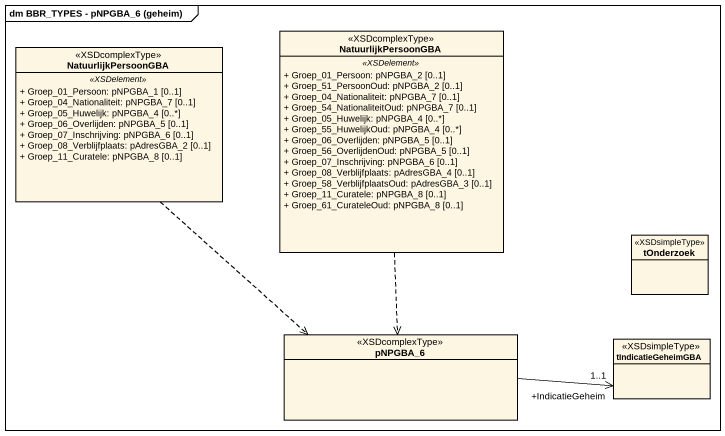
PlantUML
@startuml
mainframe dm BBR_TYPES - pNPGBA_6 (geheim)
hide circle
hide empty members
skinparam classAttributeIconSize 0
class NatuurlijkPersoonGBA <<XSDcomplexType>> {
  .. <<XSDelement>> ..
  + Groep_01_Persoon: pNPGBA_2 [0..1]
  + Groep_51_PersoonOud: pNPGBA_2 [0..1]
  + Groep_04_Nationaliteit: pNPGBA_7 [0..1]
  + Groep_54_NationaliteitOud: pNPGBA_7 [0..1]
  + Groep_05_Huwelijk: pNPGBA_4 [0..*]
  + Groep_55_HuwelijkOud: pNPGBA_4 [0..*]
  + Groep_06_Overlijden: pNPGBA_5 [0..1]
  + Groep_56_OverlijdenOud: pNPGBA_5 [0..1]
  + Groep_07_Inschrijving: pNPGBA_6 [0..1]
  + Groep_08_Verblijfplaats: pAdresGBA_4 [0..1]
  + Groep_58_VerblijfplaatsOud: pAdresGBA_3 [0..1]
  + Groep_11_Curatele: pNPGBA_8 [0..1]
  + Groep_61_CurateleOud: pNPGBA_8 [0..1]
}
class "NatuurlijkPersoonGBA" as NatuurlijkPersoonGBA_2 <<XSDcomplexType>> {
  .. <<XSDelement>> ..
  + Groep_01_Persoon: pNPGBA_1 [0..1]
  + Groep_04_Nationaliteit: pNPGBA_7 [0..1]
  + Groep_05_Huwelijk: pNPGBA_4 [0..*]
  + Groep_06_Overlijden: pNPGBA_5 [0..1]
  + Groep_07_Inschrijving: pNPGBA_6 [0..1]
  + Groep_08_Verblijfplaats: pAdresGBA_2 [0..1]
  + Groep_11_Curatele: pNPGBA_8 [0..1]
}
class tOnderzoek <<XSDsimpleType>>
class pNPGBA_6 <<XSDcomplexType>>
class tIndicatieGeheimGBA <<XSDsimpleType>>
NatuurlijkPersoonGBA ..> pNPGBA_6
NatuurlijkPersoonGBA_2 ..> pNPGBA_6
pNPGBA_6 -right-> "+IndicatieGeheim\n1..1" tIndicatieGeheimGBA
@enduml
